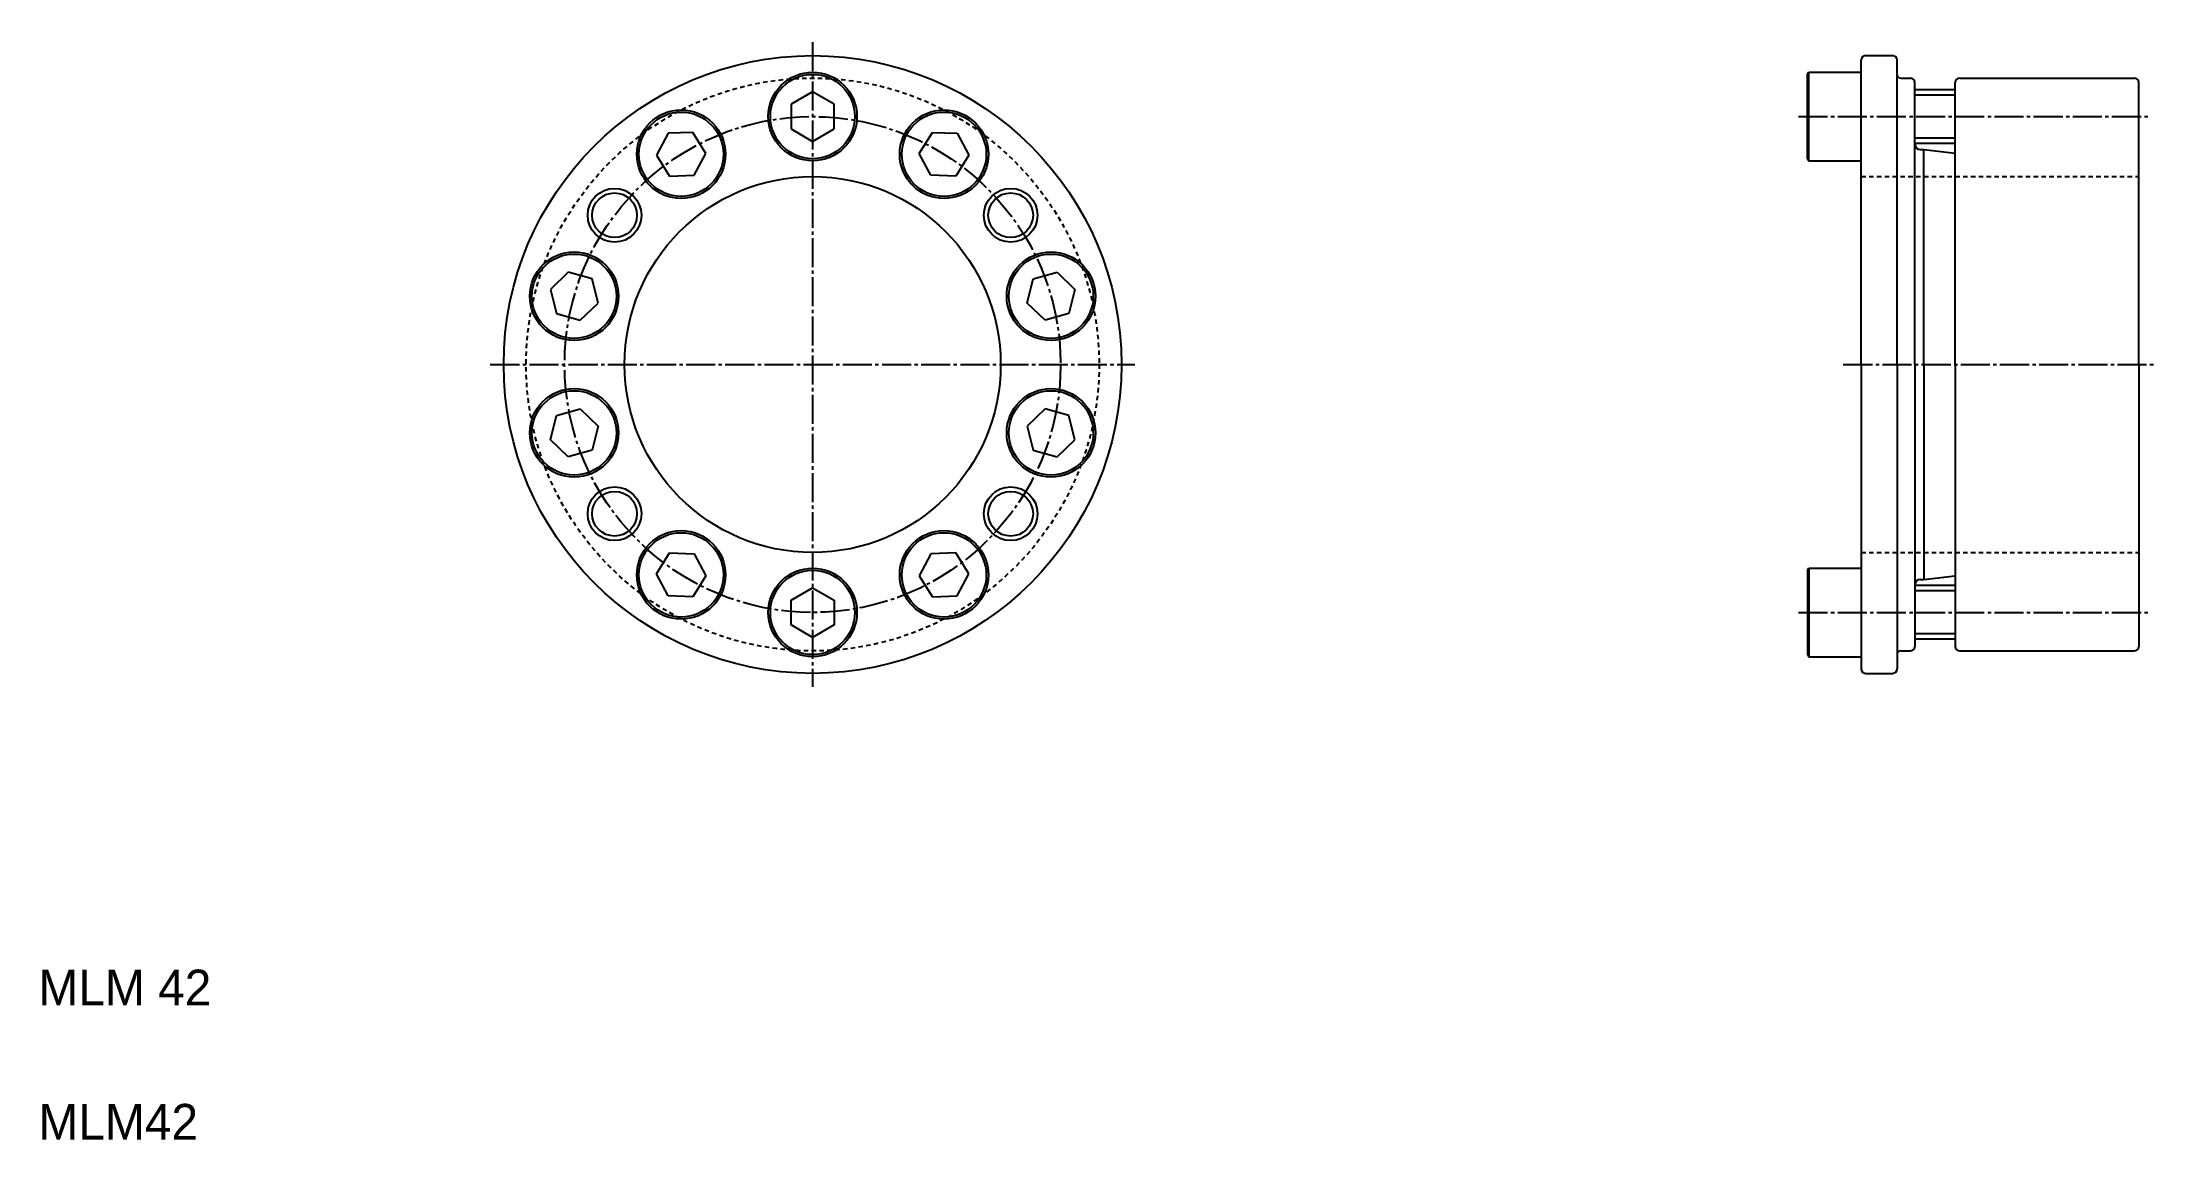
# Model space of a CAD drawing. Extents: x 10 to 247, y 10 to 133.
import ezdxf

# ---------------------------------------------------------------- set-up
doc = ezdxf.new("R2010")
doc.units = 0
doc.header["$LTSCALE"] = 0.25
doc.linetypes.add('CENTER', pattern=[17.5, 13, -1.5, 1.5, -1.5])
doc.linetypes.add('DASHED', pattern=[3.5, 2, -1.5])
doc.layers.get('0').update_dxf_attribs({"linetype": 'CONTINUOUS'})
doc.layers.add('CENTER', color=1, linetype='CENTER')

msp = doc.modelspace()

# ---------------------------------------------------------------- linework, layer by layer
for p, q in [((213.58, 96.6), (213.58, 130.6)), ((214.08, 131.1), (217.08, 131.1)), ((217.58, 96.6), (217.58, 130.6)), ((207.58, 129), (207.72, 129.25)), ((207.58, 119.59), (207.58, 129)), ((207.72, 119.35), (207.72, 129.25)), ((207.72, 129.25), (213.58, 129.25)), ((213.58, 119.35), (213.58, 129.25)), ((217.99, 128.6), (219.08, 128.6)), ((219.58, 96.6), (219.58, 128.1)), ((224.08, 96.6), (224.08, 128.1)), ((224.58, 128.6), (244.08, 128.6)), ((244.58, 96.6), (244.58, 128.1)), ((96.47, 127.07), (94.07, 125.68)), ((94.07, 125.68), (94.07, 122.91)), ((98.87, 125.68), (96.47, 127.07)), ((98.87, 122.91), (98.87, 125.68)), ((213.58, 121.3), (213.58, 127.3)), ((224.08, 127.3), (219.58, 127.3)), ((94.07, 122.91), (96.47, 121.52)), ((96.47, 121.52), (98.87, 122.91)), ((80.32, 122.44), (79.02, 119.99)), ((83.09, 122.53), (80.32, 122.44)), ((84.56, 120.18), (83.09, 122.53)), ((108.38, 120.18), (109.85, 122.53)), ((109.85, 122.53), (112.62, 122.44)), ((112.62, 122.44), (113.92, 119.99)), ((224.08, 121.3), (219.58, 121.3)), ((220.18, 120.6), (220.58, 120.6)), ((220.58, 96.6), (220.58, 120.6)), ((220.58, 120.6), (224.08, 120.21)), ((79.02, 119.99), (80.49, 117.64)), ((83.26, 117.74), (84.56, 120.18)), ((109.68, 117.74), (108.38, 120.18)), ((113.92, 119.99), (112.45, 117.64)), ((207.58, 119.59), (207.72, 119.35)), ((207.72, 119.35), (213.58, 119.35)), ((80.49, 117.64), (83.26, 117.74)), ((112.45, 117.64), (109.68, 117.74)), ((213.58, 113.6), (213.58, 113.6)), ((69.17, 106.92), (67.18, 104.99)), ((71.84, 106.16), (69.17, 106.92)), ((121.1, 106.16), (123.77, 106.92)), ((123.77, 106.92), (125.76, 104.99)), ((67.18, 104.99), (67.85, 102.31)), ((72.51, 103.47), (71.84, 106.16)), ((120.43, 103.47), (121.1, 106.16)), ((125.76, 104.99), (125.09, 102.31)), ((213.58, 105.1), (213.58, 105.1)), ((67.85, 102.31), (70.51, 101.54)), ((70.51, 101.54), (72.51, 103.47)), ((122.43, 101.54), (120.43, 103.47)), ((125.09, 102.31), (122.43, 101.54)), ((213.58, 96.6), (213.58, 62.6)), ((217.58, 96.6), (217.58, 62.6)), ((219.58, 96.6), (219.58, 65.1)), ((220.58, 96.6), (220.58, 72.6)), ((224.08, 96.6), (224.08, 65.1)), ((244.58, 96.6), (244.58, 65.1)), ((67.18, 88.2), (67.85, 90.89)), ((67.85, 90.89), (70.51, 91.65)), ((70.51, 91.65), (72.51, 89.72)), ((122.43, 91.65), (120.43, 89.72)), ((125.09, 90.89), (122.43, 91.65)), ((125.76, 88.2), (125.09, 90.89)), ((69.17, 86.27), (67.18, 88.2)), ((72.51, 89.72), (71.84, 87.04)), ((120.43, 89.72), (121.1, 87.04)), ((123.77, 86.27), (125.76, 88.2)), ((71.84, 87.04), (69.17, 86.27)), ((121.1, 87.04), (123.77, 86.27)), ((79.02, 73.2), (80.49, 75.55)), ((80.49, 75.55), (83.26, 75.45)), ((83.26, 75.45), (84.56, 73.01)), ((109.68, 75.45), (108.38, 73.01)), ((112.45, 75.55), (109.68, 75.45)), ((113.92, 73.2), (112.45, 75.55)), ((207.58, 73.6), (207.72, 73.85)), ((207.58, 73.6), (207.58, 64.19)), ((207.72, 73.85), (207.72, 63.95)), ((207.72, 73.85), (213.58, 73.85)), ((213.58, 73.85), (213.58, 63.95)), ((80.32, 70.75), (79.02, 73.2)), ((84.56, 73.01), (83.09, 70.66)), ((94.07, 70.28), (96.47, 71.67)), ((96.47, 71.67), (98.87, 70.28)), ((108.38, 73.01), (109.85, 70.66)), ((112.62, 70.75), (113.92, 73.2)), ((213.58, 71.9), (213.58, 65.9)), ((224.08, 71.9), (219.58, 71.9)), ((220.18, 72.6), (220.58, 72.6)), ((220.58, 72.6), (224.08, 72.98)), ((83.09, 70.66), (80.32, 70.75)), ((94.07, 67.51), (94.07, 70.28)), ((98.87, 70.28), (98.87, 67.51)), ((109.85, 70.66), (112.62, 70.75)), ((96.47, 66.12), (94.07, 67.51)), ((98.87, 67.51), (96.47, 66.12)), ((207.58, 64.19), (207.72, 63.95)), ((207.72, 63.95), (213.58, 63.95)), ((217.99, 64.6), (219.08, 64.6)), ((224.08, 65.9), (219.58, 65.9)), ((224.58, 64.6), (244.08, 64.6)), ((214.08, 62.1), (217.08, 62.1))]:
    msp.add_line(p, q)
at = {"color": 3}
for p, q in [((224.08, 126.7), (219.58, 126.7)), ((224.08, 121.9), (219.58, 121.9)), ((224.08, 71.3), (219.58, 71.3)), ((224.08, 66.5), (219.58, 66.5))]:
    msp.add_line(p, q, dxfattribs=at)
at = {"color": 3, "linetype": 'DASHED'}
for p, q in [((213.58, 117.6), (244.58, 117.6)), ((213.58, 75.6), (244.58, 75.6))]:
    msp.add_line(p, q, dxfattribs=at)
for centre, radius in [((96.47, 96.6), 34.5), ((96.47, 124.3), 4.95), ((96.47, 124.3), 4.71), ((81.79, 120.09), 4.95), ((81.79, 120.09), 4.71), ((111.15, 120.09), 4.95), ((111.15, 120.09), 4.71), ((74.35, 113.27), 2.5), ((96.47, 96.6), 21), ((118.59, 113.27), 2.5), ((69.84, 104.23), 4.95), ((69.84, 104.23), 4.71), ((123.1, 104.23), 4.95), ((123.1, 104.23), 4.71), ((69.84, 88.96), 4.95), ((69.84, 88.96), 4.71), ((123.1, 88.96), 4.95), ((123.1, 88.96), 4.71), ((74.35, 79.93), 2.5), ((118.59, 79.93), 2.5), ((81.79, 73.1), 4.95), ((111.15, 73.1), 4.95), ((81.79, 73.1), 4.71), ((111.15, 73.1), 4.71), ((96.47, 68.9), 4.95), ((96.47, 68.9), 4.71)]:
    msp.add_circle(centre, radius)
msp.add_circle((96.47, 96.6), 32, dxfattribs=at)
at = {"color": 3}
for centre in [(74.35, 113.27), (118.59, 113.27), (74.35, 79.93), (118.59, 79.93)]:
    msp.add_circle(centre, 3, dxfattribs=at)
for centre, radius, start, end in [((214.08, 130.6), 0.5, 90, 180), ((217.08, 130.6), 0.5, 0, 90), ((217.99, 129.01), 0.41, 180, 270), ((219.08, 128.1), 0.5, 0, 90), ((224.58, 128.1), 0.5, 90, 180), ((244.08, 128.1), 0.5, 0, 90), ((220.18, 121.2), 0.6, 180, 270), ((220.18, 72), 0.6, 90, 180), ((217.99, 64.19), 0.41, 90, 180), ((219.08, 65.1), 0.5, 270, 0), ((224.58, 65.1), 0.5, 180, 270), ((244.08, 65.1), 0.5, 270, 0), ((214.08, 62.6), 0.5, 180, 270), ((217.08, 62.6), 0.5, 270, 0)]:
    msp.add_arc(centre, radius, start, end)
at = {"layer": 'CENTER', "color": 1, "linetype": 'CENTER'}
for p, q in [((96.47, 132.6), (96.47, 60.6)), ((206.58, 124.3), (245.58, 124.3)), ((60.47, 96.6), (132.47, 96.6)), ((211.58, 96.6), (246.58, 96.6)), ((206.58, 68.9), (245.58, 68.9))]:
    msp.add_line(p, q, dxfattribs=at)
msp.add_circle((96.47, 96.6), 27.7, dxfattribs=at)

# ---------------------------------------------------------------- texts
for s, p in [('MLM 42', (10, 25)), ('MLM42', (10, 10))]:
    msp.add_text(s, height=4).set_placement(p)

doc.saveas('drawing.dxf')
